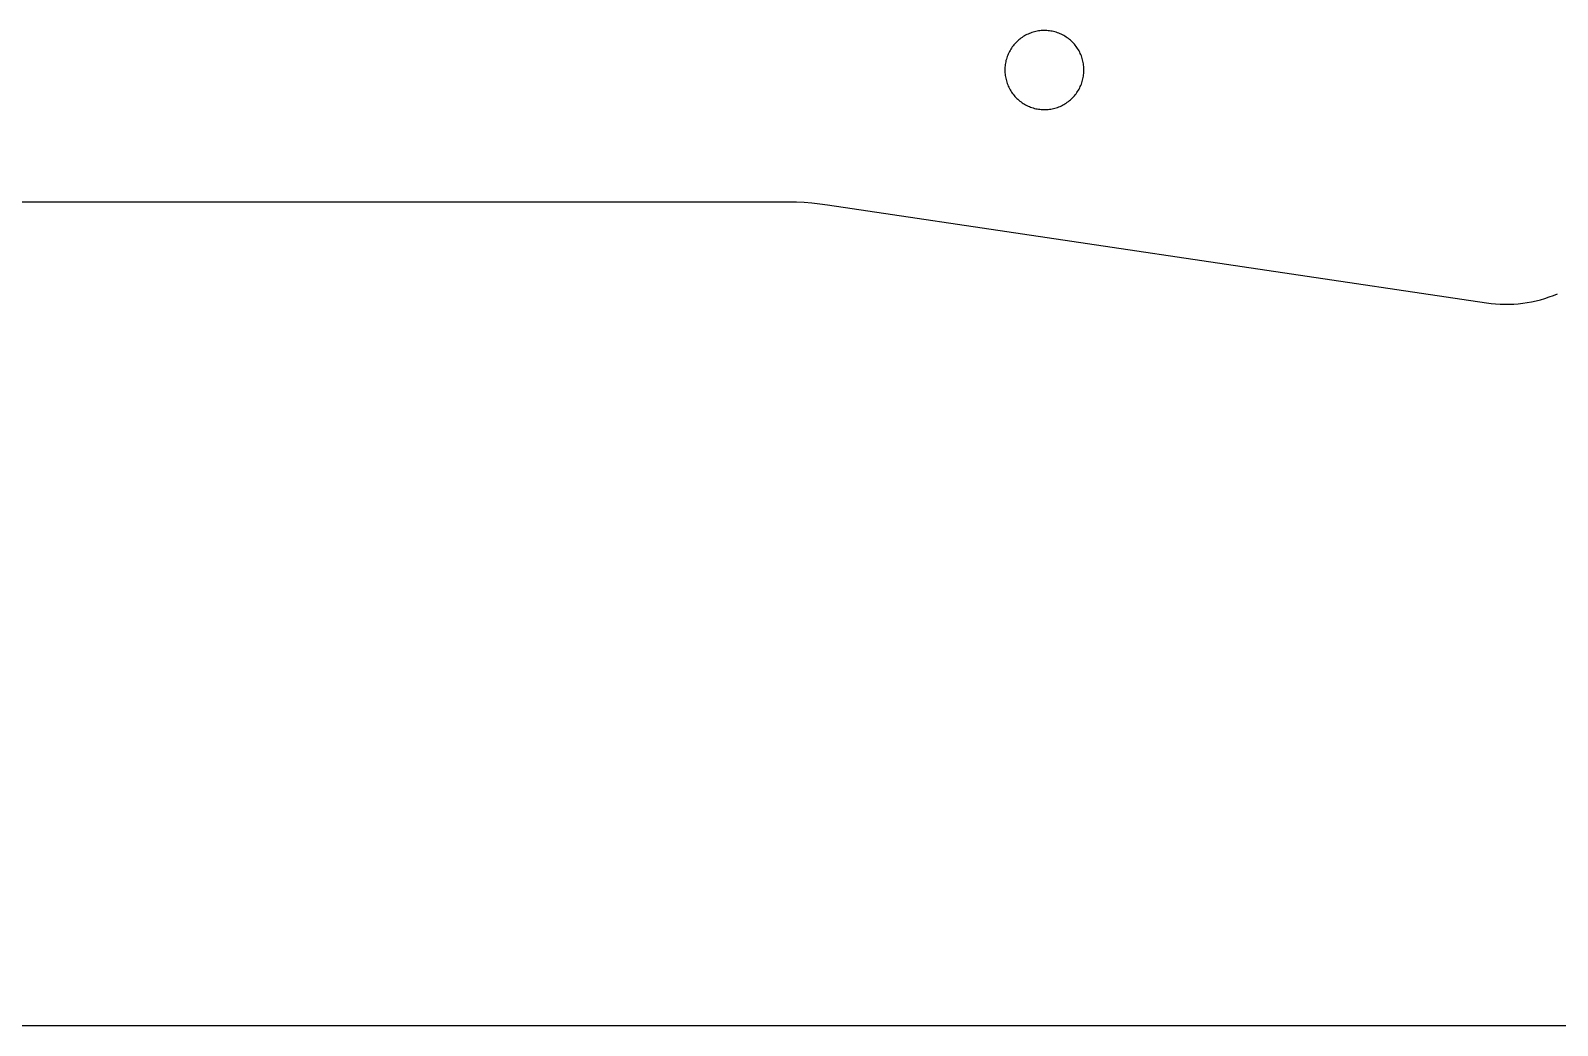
# Model space of a CAD drawing. Header units: millimetres. Extents: x 1015 to 1415, y -25 to 475.
# Drawn here: x 1118.7 to 1176.6, y -25.2 to 12.6 of the extents above; entities that cross this region are included whole.
import ezdxf

# ---------------------------------------------------------------- set-up
doc = ezdxf.new("R2010")
doc.units = ezdxf.units.MM
doc.header["$MEASUREMENT"] = 0
doc.layers.add('corte', color=1, linetype='Continuous', true_color=0xff0000)
doc.layers.add('Default', color=18, linetype='Continuous', true_color=0x000000)

msp = doc.modelspace()

# ---------------------------------------------------------------- linework, layer by layer
at = {"layer": 'corte', "linetype": 'Continuous', "lineweight": 25}
for p, q in [((1156.093, 12.164), (1156.055, 12.128)), ((1156.132, 12.198), (1156.093, 12.164)), ((1156.173, 12.231), (1156.132, 12.198)), ((1156.214, 12.263), (1156.173, 12.231)), ((1156.256, 12.293), (1156.214, 12.263)), ((1156.3, 12.321), (1156.256, 12.293)), ((1156.344, 12.348), (1156.3, 12.321)), ((1156.39, 12.374), (1156.344, 12.348)), ((1156.436, 12.398), (1156.39, 12.374)), ((1156.483, 12.42), (1156.436, 12.398)), ((1156.531, 12.441), (1156.483, 12.42)), ((1156.579, 12.46), (1156.531, 12.441)), ((1156.628, 12.477), (1156.579, 12.46)), ((1156.678, 12.493), (1156.628, 12.477)), ((1156.728, 12.507), (1156.678, 12.493)), ((1156.779, 12.519), (1156.728, 12.507)), ((1156.83, 12.529), (1156.779, 12.519)), ((1156.881, 12.538), (1156.83, 12.529)), ((1156.933, 12.544), (1156.881, 12.538)), ((1156.985, 12.549), (1156.933, 12.544)), ((1157.037, 12.553), (1156.985, 12.549)), ((1157.089, 12.554), (1157.037, 12.553)), ((1157.141, 12.554), (1157.089, 12.554)), ((1157.193, 12.551), (1157.141, 12.554)), ((1157.245, 12.547), (1157.193, 12.551)), ((1157.297, 12.541), (1157.245, 12.547)), ((1157.348, 12.534), (1157.297, 12.541)), ((1157.399, 12.524), (1157.348, 12.534)), ((1157.45, 12.513), (1157.399, 12.524)), ((1157.501, 12.5), (1157.45, 12.513)), ((1157.551, 12.486), (1157.501, 12.5)), ((1157.6, 12.469), (1157.551, 12.486)), ((1157.649, 12.451), (1157.6, 12.469)), ((1157.697, 12.431), (1157.649, 12.451)), ((1157.744, 12.41), (1157.697, 12.431)), ((1157.791, 12.387), (1157.744, 12.41)), ((1157.837, 12.362), (1157.791, 12.387)), ((1157.882, 12.336), (1157.837, 12.362)), ((1157.926, 12.308), (1157.882, 12.336)), ((1157.969, 12.278), (1157.926, 12.308)), ((1158.011, 12.248), (1157.969, 12.278)), ((1158.052, 12.215), (1158.011, 12.248)), ((1158.091, 12.182), (1158.052, 12.215)), ((1158.13, 12.147), (1158.091, 12.182)), ((1155.71, 11.613), (1155.692, 11.564)), ((1155.73, 11.661), (1155.71, 11.613)), ((1155.752, 11.708), (1155.73, 11.661)), ((1155.776, 11.754), (1155.752, 11.708)), ((1155.801, 11.8), (1155.776, 11.754)), ((1155.828, 11.845), (1155.801, 11.8)), ((1155.856, 11.888), (1155.828, 11.845)), ((1155.885, 11.931), (1155.856, 11.888)), ((1155.917, 11.973), (1155.885, 11.931)), ((1155.949, 12.013), (1155.917, 11.973)), ((1155.983, 12.053), (1155.949, 12.013)), ((1156.019, 12.091), (1155.983, 12.053)), ((1156.055, 12.128), (1156.019, 12.091)), ((1158.167, 12.11), (1158.13, 12.147)), ((1158.203, 12.073), (1158.167, 12.11)), ((1158.238, 12.034), (1158.203, 12.073)), ((1158.271, 11.994), (1158.238, 12.034)), ((1158.303, 11.953), (1158.271, 11.994)), ((1158.334, 11.911), (1158.303, 11.953)), ((1158.363, 11.867), (1158.334, 11.911)), ((1158.39, 11.823), (1158.363, 11.867)), ((1158.416, 11.778), (1158.39, 11.823)), ((1158.44, 11.732), (1158.416, 11.778)), ((1158.463, 11.685), (1158.44, 11.732)), ((1158.484, 11.638), (1158.463, 11.685)), ((1158.504, 11.589), (1158.484, 11.638)), ((1158.521, 11.54), (1158.504, 11.589)), ((1155.603, 11.106), (1155.602, 11.054)), ((1155.602, 11.054), (1155.603, 11.001)), ((1155.606, 11.158), (1155.603, 11.106)), ((1155.61, 11.209), (1155.606, 11.158)), ((1155.617, 11.261), (1155.61, 11.209)), ((1155.625, 11.313), (1155.617, 11.261)), ((1155.635, 11.364), (1155.625, 11.313)), ((1155.646, 11.414), (1155.635, 11.364)), ((1155.66, 11.465), (1155.646, 11.414)), ((1155.675, 11.515), (1155.66, 11.465)), ((1155.692, 11.564), (1155.675, 11.515)), ((1158.537, 11.491), (1158.521, 11.54)), ((1158.552, 11.441), (1158.537, 11.491)), ((1158.564, 11.39), (1158.552, 11.441)), ((1158.575, 11.339), (1158.564, 11.39)), ((1158.584, 11.288), (1158.575, 11.339)), ((1158.591, 11.236), (1158.584, 11.288)), ((1158.597, 11.185), (1158.591, 11.236)), ((1158.6, 11.133), (1158.597, 11.185)), ((1158.602, 11.081), (1158.6, 11.133)), ((1158.6, 10.976), (1158.602, 11.029)), ((1158.602, 11.029), (1158.602, 11.081)), ((1155.603, 11.001), (1155.606, 10.949)), ((1155.606, 10.949), (1155.611, 10.898)), ((1155.611, 10.898), (1155.617, 10.846)), ((1155.617, 10.846), (1155.625, 10.795)), ((1155.625, 10.795), (1155.635, 10.743)), ((1155.635, 10.743), (1155.647, 10.693)), ((1155.647, 10.693), (1155.66, 10.642)), ((1155.66, 10.642), (1155.675, 10.593)), ((1155.675, 10.593), (1155.692, 10.543)), ((1155.692, 10.543), (1155.711, 10.495)), ((1155.711, 10.495), (1155.731, 10.447)), ((1155.731, 10.447), (1155.753, 10.399)), ((1158.441, 10.377), (1158.464, 10.424)), ((1158.464, 10.424), (1158.485, 10.471)), ((1158.485, 10.471), (1158.504, 10.52)), ((1158.504, 10.52), (1158.522, 10.569)), ((1158.522, 10.569), (1158.538, 10.618)), ((1158.538, 10.618), (1158.552, 10.668)), ((1158.552, 10.668), (1158.564, 10.719)), ((1158.564, 10.719), (1158.575, 10.77)), ((1158.575, 10.77), (1158.584, 10.821)), ((1158.584, 10.821), (1158.591, 10.873)), ((1158.591, 10.873), (1158.597, 10.925)), ((1158.597, 10.925), (1158.6, 10.976)), ((1155.753, 10.399), (1155.776, 10.353)), ((1155.776, 10.353), (1155.801, 10.307)), ((1155.801, 10.307), (1155.828, 10.263)), ((1155.828, 10.263), (1155.856, 10.219)), ((1155.856, 10.219), (1155.886, 10.176)), ((1155.886, 10.176), (1155.917, 10.134)), ((1155.917, 10.134), (1155.95, 10.094)), ((1155.95, 10.094), (1155.984, 10.054)), ((1155.984, 10.054), (1156.019, 10.016)), ((1156.019, 10.016), (1156.056, 9.979)), ((1156.056, 9.979), (1156.094, 9.944)), ((1156.094, 9.944), (1156.133, 9.909)), ((1156.133, 9.909), (1156.173, 9.876)), ((1156.173, 9.876), (1156.215, 9.845)), ((1156.215, 9.845), (1156.257, 9.815)), ((1157.97, 9.83), (1158.012, 9.861)), ((1158.012, 9.861), (1158.052, 9.893)), ((1158.052, 9.893), (1158.092, 9.927)), ((1158.092, 9.927), (1158.131, 9.962)), ((1158.131, 9.962), (1158.168, 9.998)), ((1158.168, 9.998), (1158.204, 10.036)), ((1158.204, 10.036), (1158.239, 10.075)), ((1158.239, 10.075), (1158.272, 10.115)), ((1158.272, 10.115), (1158.304, 10.156)), ((1158.304, 10.156), (1158.334, 10.198)), ((1158.334, 10.198), (1158.363, 10.242)), ((1158.363, 10.242), (1158.391, 10.286)), ((1158.391, 10.286), (1158.417, 10.331)), ((1158.417, 10.331), (1158.441, 10.377)), ((1156.257, 9.815), (1156.301, 9.786)), ((1156.301, 9.786), (1156.345, 9.759)), ((1156.345, 9.759), (1156.391, 9.734)), ((1156.391, 9.734), (1156.437, 9.71)), ((1156.437, 9.71), (1156.484, 9.687)), ((1156.484, 9.687), (1156.532, 9.667)), ((1156.532, 9.667), (1156.58, 9.648)), ((1156.58, 9.648), (1156.629, 9.631)), ((1156.629, 9.631), (1156.679, 9.615)), ((1156.679, 9.615), (1156.729, 9.601)), ((1156.729, 9.601), (1156.78, 9.589)), ((1156.78, 9.589), (1156.831, 9.579)), ((1156.831, 9.579), (1156.882, 9.57)), ((1156.882, 9.57), (1156.934, 9.564)), ((1156.934, 9.564), (1156.986, 9.559)), ((1156.986, 9.559), (1157.038, 9.555)), ((1157.038, 9.555), (1157.09, 9.554)), ((1157.09, 9.554), (1157.142, 9.555)), ((1157.142, 9.555), (1157.194, 9.557)), ((1157.194, 9.557), (1157.246, 9.561)), ((1157.246, 9.561), (1157.298, 9.567)), ((1157.298, 9.567), (1157.349, 9.574)), ((1157.349, 9.574), (1157.4, 9.584)), ((1157.4, 9.584), (1157.451, 9.595)), ((1157.451, 9.595), (1157.502, 9.608)), ((1157.502, 9.608), (1157.551, 9.623)), ((1157.551, 9.623), (1157.601, 9.639)), ((1157.601, 9.639), (1157.65, 9.657)), ((1157.65, 9.657), (1157.698, 9.677)), ((1157.698, 9.677), (1157.745, 9.699)), ((1157.745, 9.699), (1157.792, 9.722)), ((1157.792, 9.722), (1157.838, 9.747)), ((1157.838, 9.747), (1157.883, 9.773)), ((1157.883, 9.773), (1157.927, 9.801)), ((1157.927, 9.801), (1157.97, 9.83)), ((1105.142, 6.054), (1147.402, 6.054)), ((1147.402, 6.054), (1147.698, 6.05)), ((1147.698, 6.05), (1147.993, 6.037)), ((1147.993, 6.037), (1148.288, 6.015)), ((1148.288, 6.015), (1148.582, 5.984)), ((1148.582, 5.984), (1148.875, 5.945)), ((1148.875, 5.945), (1173.871, 2.223)), ((1175.748, 2.3), (1175.914, 2.342)), ((1175.914, 2.342), (1176.079, 2.39)), ((1176.079, 2.39), (1176.243, 2.444)), ((1176.243, 2.444), (1176.404, 2.503)), ((1176.404, 2.503), (1176.563, 2.567)), ((1173.871, 2.223), (1174.041, 2.201)), ((1174.041, 2.201), (1174.212, 2.184)), ((1174.212, 2.184), (1174.384, 2.173)), ((1174.384, 2.173), (1174.555, 2.169)), ((1174.555, 2.169), (1174.727, 2.17)), ((1174.727, 2.17), (1174.899, 2.177)), ((1174.899, 2.177), (1175.07, 2.19)), ((1175.07, 2.19), (1175.241, 2.209)), ((1175.241, 2.209), (1175.411, 2.234)), ((1175.411, 2.234), (1175.58, 2.264)), ((1175.58, 2.264), (1175.748, 2.3))]:
    msp.add_line(p, q, dxfattribs=at)
at = {"layer": 'Default'}
msp.add_line((1015.423, -25.195), (1415.423, -25.195), dxfattribs=at)

doc.saveas('drawing.dxf')
